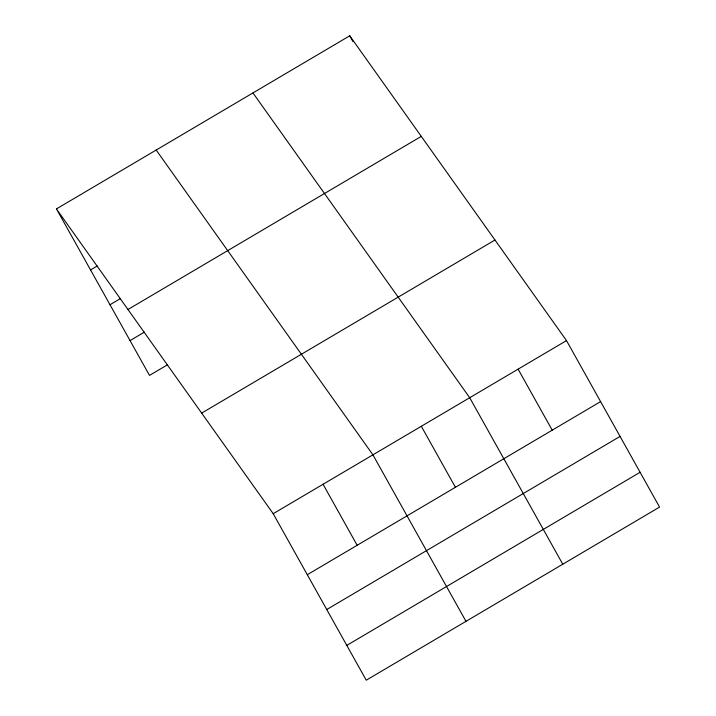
<?xml version="1.0" encoding="UTF-8"?>
<svg xmlns="http://www.w3.org/2000/svg" width="716" height="716" viewBox="0 0 716 716"><rect width="100%" height="100%" fill="white"/><g stroke="black" fill="none" stroke-linecap="round" stroke-linejoin="round"><path stroke-width="1.07" d="M56.439 208.911L349.748 35.8L566.499 340.592L659.561 507.089L366.252 680.2L273.199 513.694L56.439 208.911L149.501 375.408L167.714 364.659M90.547 269.923L97.26 265.967M109.996 304.739L120.548 298.509M127.976 309.491L421.276 136.38M130.044 340.601L144.426 332.108M201.67 413.114L494.971 240.012M273.199 513.694L566.499 340.592M307.298 574.715L600.608 401.613M326.756 609.522L620.056 436.42M346.804 645.393L640.104 472.283M252.954 92.928L469.714 397.72L562.767 564.217M156.169 150.047L372.92 454.839L465.982 621.345M349.748 35.8L352.988 41.609M518.107 369.152L552.215 430.173M421.321 426.28L455.421 487.301M323.059 484.267L357.168 545.288"/></g></svg>
